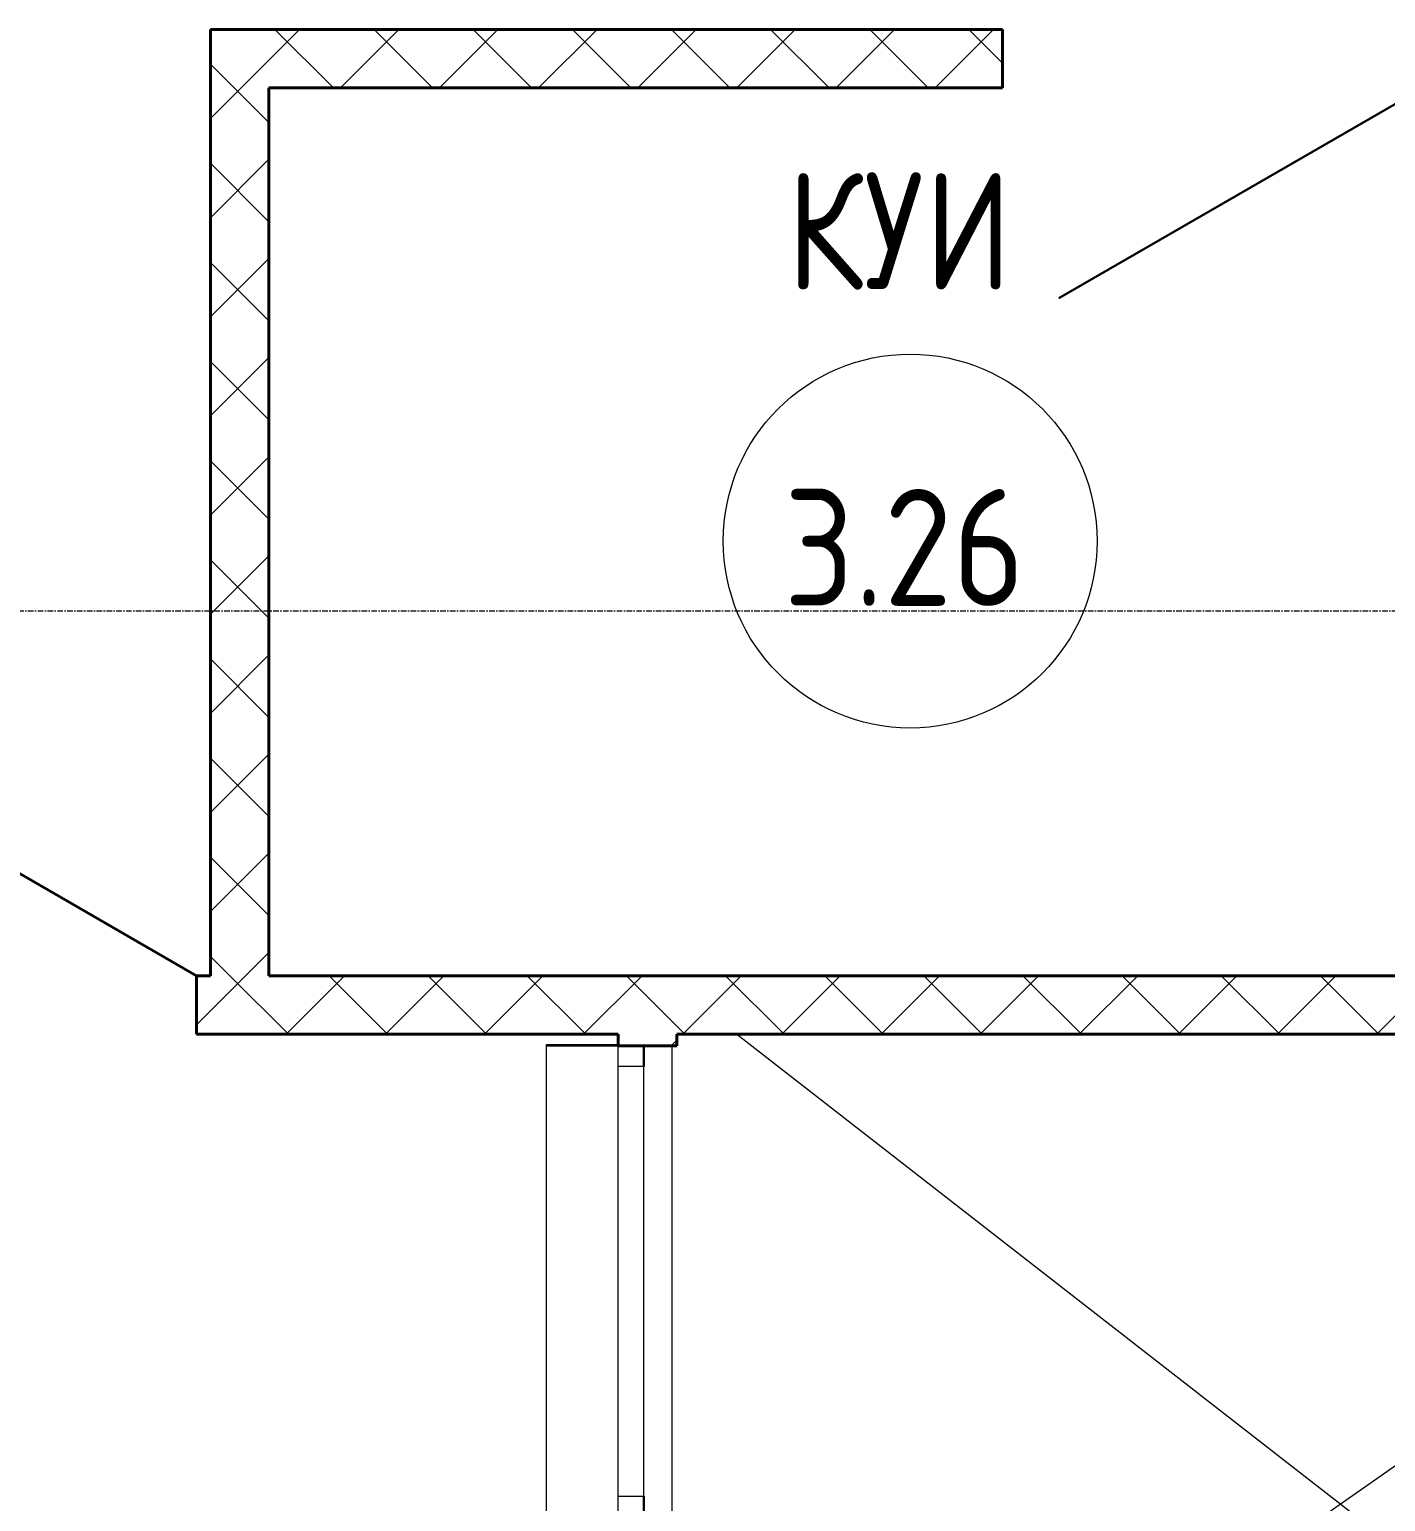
# Model space of a CAD drawing. Header units: millimetres. Extents: x -32954 to 151739, y -65671 to 56243.
# Drawn here: x -12325 to -9423, y -59098 to -55948 of the extents above; entities that cross this region are included whole.
import ezdxf

# ---------------------------------------------------------------- set-up
doc = ezdxf.new("R2010")
doc.units = ezdxf.units.MM
doc.linetypes.add('ADSK_Линия сетки', pattern=[21, 12, -3, 3, -3])
for name, color, linetype, lineweight in [('Двери', 7, 'Continuous', 18), ('Марки помещений', 7, 'Continuous', 18), ('Оси', 7, 'Continuous', 9), ('Панель', 7, 'Continuous', 30), ('Перекрытия', 7, 'Continuous', 18), ('Стены разрез', 7, 'Continuous', 40)]:
    doc.layers.add(name, color=color, linetype=linetype, lineweight=lineweight)
doc.layers.add('Линии', color=7, linetype='Continuous', lineweight=9, true_color=0x00a600)
doc.styles.add('GOST Common', font='GOST_Common.ttf', dxfattribs={"width": 0.9, "height": 250})
pattern_1 = [(45, (-1e-11, -50353.12), (-106.066, 106.066), []), (135, (-1e-11, -50353.12), (-106.066, -106.066), [])]

# ---------------------------------------------------------------- blocks, each defined once
blk = doc.blocks.new('AC_Дверь_Двупольная_ПВХ - 1460х2080h Н О-626969-В_АР_ПЭ_03 Этаж')
at = {"layer": 'Панель'}
for p, q in [((-750, 62.5), (-100.5, 437.5)), ((750, 62.5), (100.5, 437.5))]:
    blk.add_line(p, q, dxfattribs=at)
blk = doc.blocks.new('SlidingDoor-dormakaba-AL501_SingleSliding-WallHosted - Aluminium Framed Door - Sliding Right to Left-632960-В_АР_ПЭ_03 Этаж')
at = {"layer": 'Двери', "lineweight": 30}
for p, q in [((-931, -8), (-975, -8)), ((-975, -8), (-975, -62.5)), ((32.5, -8), (-11.5, -8)), ((32.5, -62.5), (32.5, -8))]:
    blk.add_line(p, q, dxfattribs=at)
at = {"layer": 'Двери'}
for p, q in [((-11.5, -8), (-931, -8)), ((-931, -8), (-931, -62.5)), ((-11.5, -62.5), (-11.5, -8)), ((-978, -215.9), (-978, -62.5)), ((-978, -62.5), (-975, -62.5)), ((-975, -62.5), (-975, -215.9)), ((-975, -215.9), (-975, -62.5)), ((975, -62.5), (-975, -62.5)), ((975, -215.9), (975, -62.5)), ((975, -62.5), (978, -62.5)), ((975, -62.5), (975, -215.9)), ((978, -62.5), (978, -215.9)), ((-975, -215.9), (-978, -215.9)), ((975, -215.9), (-975, -215.9)), ((357.5, -245.9), (357.5, -215.9)), ((617.5, -215.9), (617.5, -245.9)), ((978, -215.9), (975, -215.9)), ((357.5, -260.9), (357.5, -245.9)), ((617.5, -245.9), (617.5, -260.9)), ((357.5, -260.9), (617.5, -260.9))]:
    blk.add_line(p, q, dxfattribs=at)
blk = doc.blocks.new('AC_Дверь_Однопольная_ДеревяннаяНаружная_ГОСТ24698-81 - 860х2080h-657340-В_АР_ПЭ_03 Этаж')
at = {"layer": 'Панель'}
blk.add_line((-450, 62.5), (329.4, 512.5), dxfattribs=at)
blk = doc.blocks.new('ADSK_Марка_Помещение_2_ГОСТ21-501-2011 - Имя и Категория-86712-В_АР_ПЭ_03 Этаж')
at = {"layer": 'Марки помещений'}
blk.add_circle((0, 0), 4, dxfattribs=at)

msp = doc.modelspace()

# ---------------------------------------------------------------- hatches: boundary and pattern name
at = {"layer": 'Стены разрез', "lineweight": 9}
h = msp.add_hatch(dxfattribs=at)
h.set_pattern_fill('FP_1', color=256, style=0, pattern_type=2)
h.set_pattern_definition(pattern_1)
h.paths.add_polyline_path([(-11937.5, -57973.1), (-11812.5, -57973.1), (-11812.5, -55948.1), (-11937.5, -55948.1), (-11937.5, -57757.1)])
h = msp.add_hatch(dxfattribs=at)
h.set_pattern_fill('FP_1', color=256, style=0, pattern_type=2)
h.set_pattern_definition(pattern_1)
h.paths.add_polyline_path([(-9127.5, -56073.1), (-8177.5, -56073.1), (-8177.5, -55948.1), (-9342.5, -55948.1), (-9342.5, -56073.1)])
h.paths.add_polyline_path([(-11812.5, -56073.1), (-10242.5, -56073.1), (-10242.5, -55948.1), (-11812.5, -55948.1)])
h = msp.add_hatch(dxfattribs=at)
h.set_pattern_fill('FP_1', color=256, style=0, pattern_type=2)
h.set_pattern_definition(pattern_1)
h.paths.add_polyline_path([(-11002.5, -58098.1), (-11002.5, -57973.1), (-11967.5, -57973.1), (-11967.5, -58098.1), (-11005.3, -58098.1)])
h.paths.add_polyline_path([(-15136.6, -58098.1), (-13467.5, -58098.1), (-13467.5, -57973.1), (-15187.5, -57973.1), (-15187.5, -58098.1)])
h = msp.add_hatch(dxfattribs=at)
h.set_pattern_fill('FP_1', color=256, style=0, pattern_type=2)
h.set_pattern_definition(pattern_1)
h.paths.add_polyline_path([(-8240, -58098.1), (-8115, -58098.1), (-8115, -57973.1), (-11002.5, -57973.1), (-11002.5, -58098.1), (-9127.5, -58098.1)])
h = msp.add_hatch(dxfattribs=at)
h.set_pattern_fill('FP_1', color=256, style=0, pattern_type=2)
h.set_pattern_definition(pattern_1)
h.paths.add_polyline_path([(-10940, -62248.1), (-10940, -62198.1), (-11065, -62198.1), (-11065, -62248.1), (-11005.3, -62248.1)])
h.paths.add_polyline_path([(-11065, -60248.1), (-10940, -60248.1), (-10940, -60073.1), (-11065, -60073.1), (-11065, -60245.1)])
h.paths.add_polyline_path([(-11005.3, -58123.1), (-10940, -58123.1), (-10940, -58098.1), (-11065, -58098.1), (-11065, -58123.1)])

# ---------------------------------------------------------------- linework, layer by layer
at = {"layer": 'Линии'}
for p, q in [((-10811.4, -58098.1), (-8240, -60098.1)), ((-8240, -58207.6), (-10940, -60098.1))]:
    msp.add_line(p, q, dxfattribs=at)
at = {"layer": 'Оси', "linetype": 'ADSK_Линия сетки'}
msp.add_line((2299.7, -57193.1), (-32136.4, -57193.1), dxfattribs=at)
at = {"layer": 'Перекрытия'}
msp.add_line((-10950, -60073.1), (-10950, -58123.1), dxfattribs=at)
at = {"layer": 'Стены разрез'}
for p, q in [((-11937.5, -55948.1), (-11937.5, -57973.1)), ((-10242.5, -55948.1), (-11937.5, -55948.1)), ((-10242.5, -56073.1), (-10242.5, -55948.1)), ((-11812.5, -57973.1), (-11812.5, -56073.1)), ((-11812.5, -56073.1), (-10242.5, -56073.1)), ((-11937.5, -57973.1), (-11967.5, -57973.1)), ((-11967.5, -57973.1), (-11967.5, -58098.1)), ((-8240, -57973.1), (-11812.5, -57973.1)), ((-11967.5, -58098.1), (-11065, -58098.1)), ((-11065, -58098.1), (-11065, -58120.1)), ((-10940, -58123.1), (-10940, -58098.1)), ((-10940, -58098.1), (-8240, -58098.1)), ((-11065, -58123.1), (-10940, -58123.1))]:
    msp.add_line(p, q, dxfattribs=at)

# ---------------------------------------------------------------- block references
at = {"layer": 'Двери'}
for name, p, rotation in [('AC_Дверь_Однопольная_ДеревяннаяНаружная_ГОСТ24698-81 - 860х2080h-657340-В_АР_ПЭ_03 Этаж', (-9792.5, -56010.6), 180), ('SlidingDoor-dormakaba-AL501_SingleSliding-WallHosted - Aluminium Framed Door - Sliding Right to Left-632960-В_АР_ПЭ_03 Этаж', (-11002.5, -59098.1), 269.9999999999999)]:
    msp.add_blockref(name, p, dxfattribs=dict(at, rotation=rotation))
msp.add_blockref('AC_Дверь_Двупольная_ПВХ - 1460х2080h Н О-626969-В_АР_ПЭ_03 Этаж', (-12717.5, -58035.6), dxfattribs=at)
at = {"layer": 'Марки помещений', "xscale": 99.99999999999993, "yscale": 99.99999999999993, "zscale": 99.99999999999993}
msp.add_blockref('ADSK_Марка_Помещение_2_ГОСТ21-501-2011 - Имя и Категория-86712-В_АР_ПЭ_03 Этаж', (-10440.3, -57042.9), dxfattribs=at)

# ---------------------------------------------------------------- texts
at = {"layer": 'Марки помещений', "lineweight": 9, "char_height": 250, "attachment_point": 1, "style": 'GOST Common'}
for s, insert, width in [('КУИ', (-10705.1, -56254.3), 649.367), ('3.26', (-10710.9, -56931.5), 663.797)]:
    msp.add_mtext(s, dxfattribs=dict(at, insert=insert, width=width))

doc.saveas('drawing.dxf')
